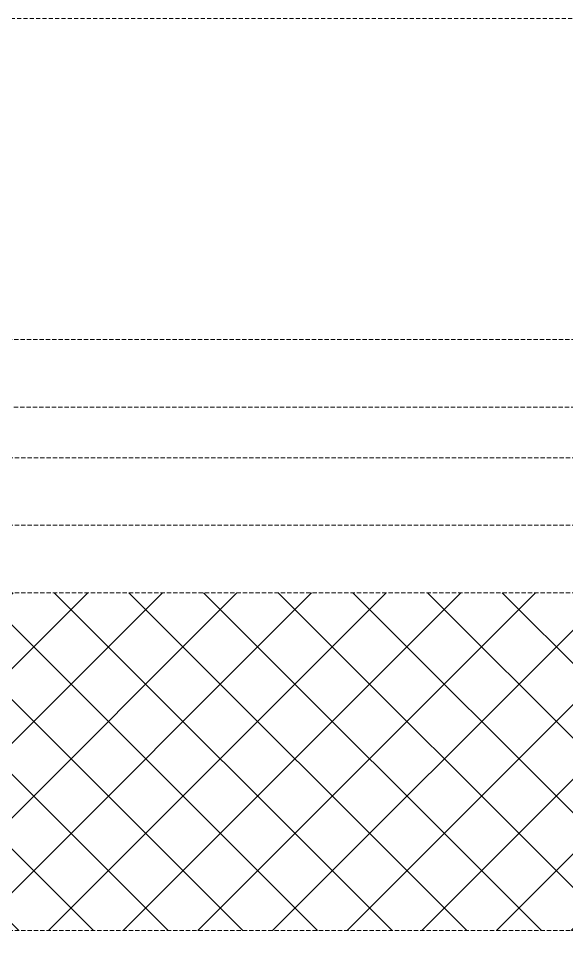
# Model space of a CAD drawing. Extents: x -1457 to 23780, y -2071 to 4205.
# Drawn here: x 14617.2 to 14649.7, y 2804 to 2859 of the extents above; entities that cross this region are included whole.
import ezdxf

# ---------------------------------------------------------------- set-up
doc = ezdxf.new("R2010")
doc.units = 0
doc.header["$MEASUREMENT"] = 0
doc.linetypes.add('HIDDEN', pattern=[0.375, 0.25, -0.125])
doc.layers.add('M-TEFRIS2-015', color=129, linetype='Continuous', lineweight=9)

msp = doc.modelspace()

# ---------------------------------------------------------------- hatches: boundary and pattern name
at = {"layer": 'M-TEFRIS2-015', "linetype": 'HIDDEN', "lineweight": 0}
h = msp.add_hatch(dxfattribs=at)
h.set_pattern_fill('ANSI37', color=256, scale=25, style=0)
h.set_pattern_definition([(45, (5945, 4e-12), (-2.2097087, 2.2097087), []), (135, (5945, 4e-12), (-2.2097087, -2.2097087), [])])
h.paths.add_polyline_path([(14552.5, 2825), (14675, 2825), (14675, 2805), (14552.5, 2805)])

# ---------------------------------------------------------------- linework, layer by layer
for points in [[(13018.5, 1124.327), (13018.5, 2859), (16706.5, 2859), (16706.5, 2206.394)], [(13018.5, 1124.327), (13018.5, 2859), (16706.5, 2859), (16706.5, 2206.394)], [(14048.834, 2840), (14675, 2840)], [(14043.188, 2836), (14681.812, 2836)], [(14675, 2825), (14675, 2833), (14050, 2833), (14050, 2825)], [(14050, 2829), (14675, 2829)]]:
    msp.add_lwpolyline(points, dxfattribs=at)
msp.add_lwpolyline([(14552.5, 2825), (14675, 2825), (14675, 2805), (14552.5, 2805)], close=True, dxfattribs=at)

doc.saveas('drawing.dxf')
